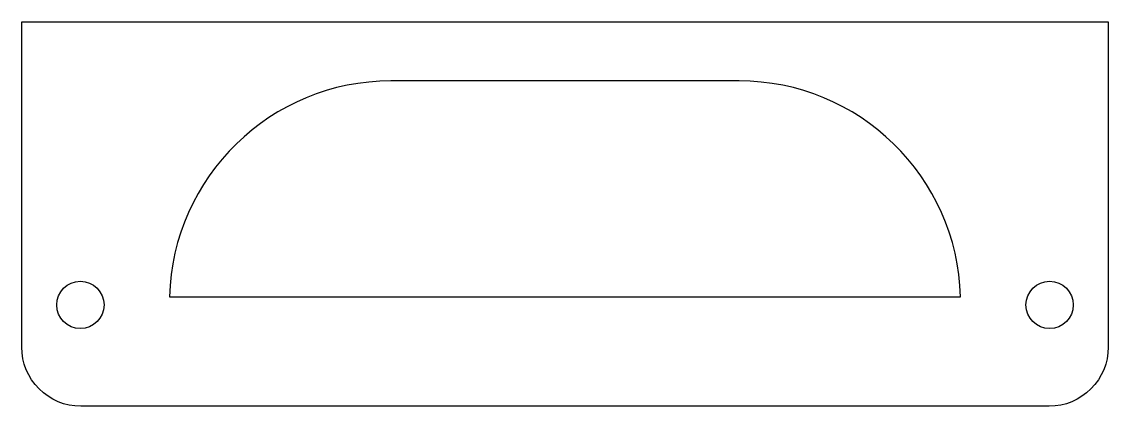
# Model space of a CAD drawing. Header units: millimetres. Extents: x -44.1 to -7.3, y -2 to 11.
import ezdxf

# ---------------------------------------------------------------- set-up
doc = ezdxf.new("R2010")
doc.units = ezdxf.units.MM
doc.layers.get('0').update_dxf_attribs({"linetype": 'CONTINUOUS'})

msp = doc.modelspace()

# ---------------------------------------------------------------- linework, layer by layer
for points in [[(-7.275, 0, -0.414214), (-9.275, -2), (-42.05, -2, -0.414214), (-44.05, 0), (-44.05, 11), (-7.275, 11)], [(-39.05, 1.7), (-12.275, 1.7, 0.406424), (-19.772, 9), (-31.553, 9, 0.406424)]]:
    msp.add_lwpolyline(points, format="xyb", close=True)
for centre in [(-42.065, 1.426), (-9.26, 1.426)]:
    msp.add_circle(centre, 0.8)

doc.saveas('drawing.dxf')
